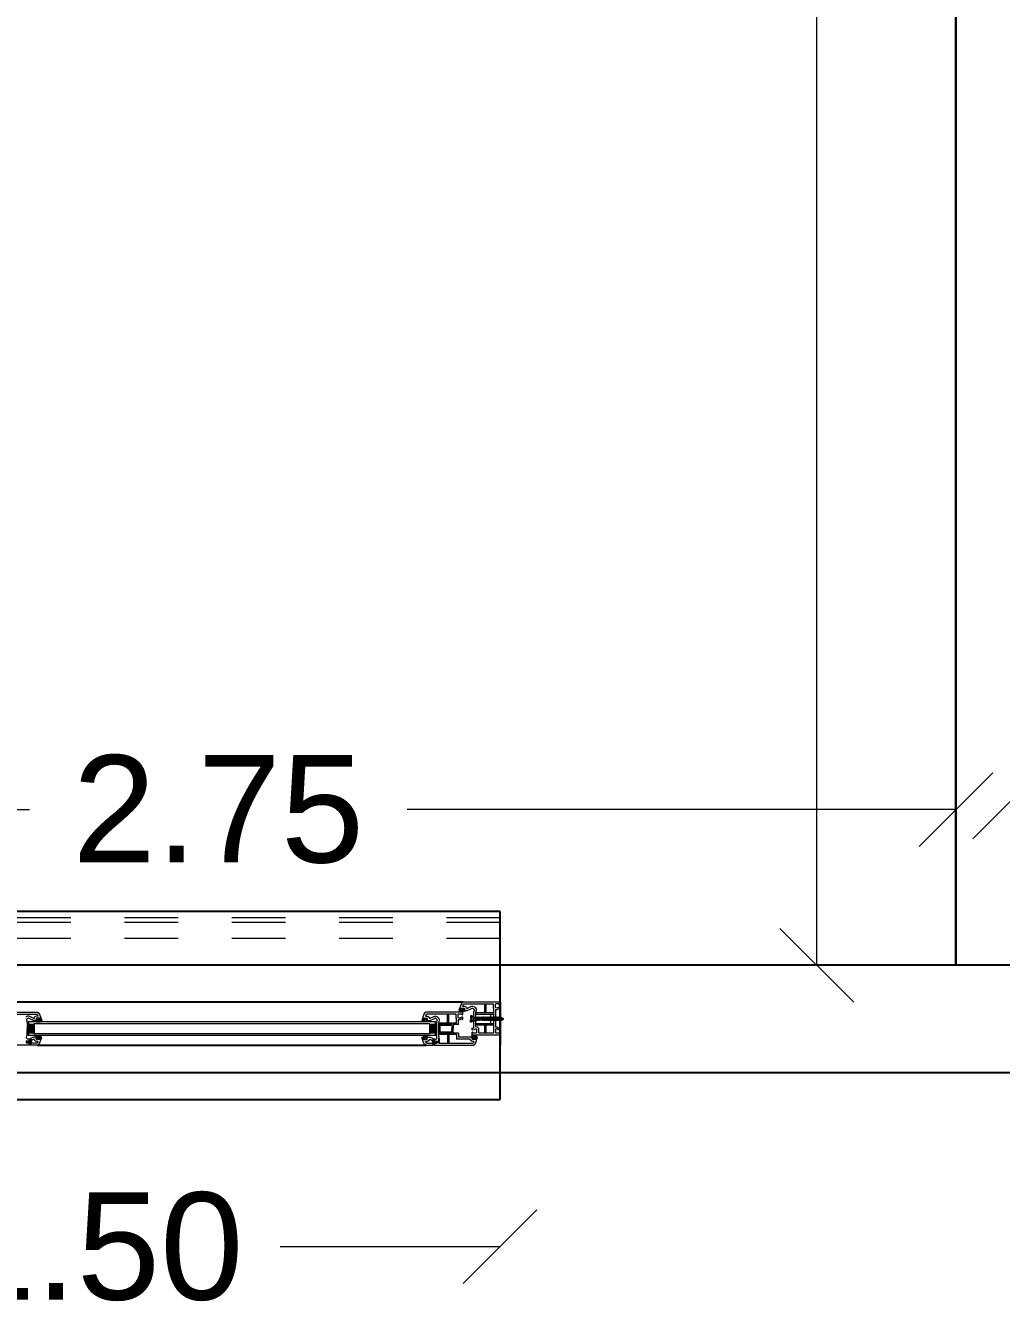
# Model space of a CAD drawing. Header units: metres. Extents: x -355 to 973, y -73 to 238.
# Drawn here: x -279.875 to -278.056, y 97.43 to 99.837 of the extents above; entities that cross this region are included whole.
import ezdxf

# ---------------------------------------------------------------- set-up
doc = ezdxf.new("R2010")
doc.units = ezdxf.units.M
doc.header["$LTSCALE"] = 3
doc.header["$MEASUREMENT"] = 0
for name, pattern in [('202$0$HIDDEN', [0.375, 0.25, -0.125]), ('ACAD_ISO02W100', [15, 12, -3]), ('DASHED2', [0.375, 0.25, -0.125])]:
    doc.linetypes.add(name, pattern=pattern)
for name, color, linetype in [('01B', 10, 'Continuous'), ('4', 4, 'ACAD_ISO02W100'), ('5', 2, 'Continuous')]:
    doc.layers.add(name, color=color, linetype=linetype)
doc.layers.add('05', color=21, linetype='Continuous', lineweight=5)
doc.layers.add('15', color=63, linetype='DASHED2', lineweight=15)
doc.styles.get("Standard").update_dxf_attribs({"font": 'arial.ttf'})
doc.dimstyles.new('ahmad', dxfattribs={"dimtxt": 0.2, "dimasz": 0.1375, "dimexe": 0, "dimexo": 0.0625, "dimgap": 0.09, "dimtad": 0, "dimzin": 0, "dimdsep": 46, "dimtxsty": 'Standard', "dimblk": 'OBLIQUE', "dimcen": 0.09, "dimclrd": 245, "dimclrt": 61, "dimadec": 0, "dimazin": 0, "dimtfac": 1, "dimtofl": 0, "dimtmove": 0, "dimatfit": 3, "dimldrblk": 'OBLIQUE', "dimfxl": 0, "dimfxlon": 1, "dimtolj": 1, "dimtzin": 0, "dimlwd": 13, "dimarcsym": 0})

# ---------------------------------------------------------------- blocks, each defined once
blk = doc.blocks.new('DSSSS')
at = {"layer": '05'}
for p, q in [((152.7604, -221.3864), (152.7604, -221.3872)), ((152.7604, -221.3872), (152.7664, -221.3872)), ((152.7664, -221.3872), (152.7664, -221.3863))]:
    blk.add_line(p, q, dxfattribs=at)
blk.add_lwpolyline([(152.7664, -221.3863), (152.7646, -221.3863), (152.7646, -221.384), (152.7657, -221.384), (152.7654, -221.383), (152.7617, -221.383), (152.7617, -221.3838), (152.7623, -221.3841), (152.763, -221.3847), (152.763, -221.3859), (152.7619, -221.3864), (152.7604, -221.3864)], dxfattribs=at)
blk = doc.blocks.new('ddd')
at = {"layer": '01B'}
for points in [[(1656.3947, 1003.8518), (1656.3838, 1003.8518), (1656.3838, 1003.8703), (1656.3947, 1003.8703)], [(1657.1326, 1003.8703), (1657.1435, 1003.8703), (1657.1435, 1003.8518), (1657.1326, 1003.8518)]]:
    blk.add_hatch(color=143, dxfattribs=at).paths.add_polyline_path(points)
at = {"layer": '01B', "color": 32}
for p, q in [((1657.2637, 1004.0293), (1657.2637, 1004.0793)), ((1657.2637, 1003.7293), (1657.2637, 1004.0293))]:
    blk.add_line(p, q, dxfattribs=at)
at = {"layer": '01B', "color": 143}
for p, q in [((1657.1951, 1003.9104), (1655.8322, 1003.9104)), ((1657.2637, 1003.9104), (1657.2637, 1003.8499)), ((1657.2637, 1003.9104), (1657.2637, 1003.8304)), ((1657.2091, 1003.8855), (1657.2091, 1003.8803)), ((1657.2091, 1003.8855), (1657.2144, 1003.8819)), ((1656.3838, 1003.8736), (1656.3838, 1003.8485)), ((1656.3947, 1003.8703), (1656.3947, 1003.8518)), ((1657.1326, 1003.8703), (1657.1326, 1003.8518)), ((1657.1435, 1003.8736), (1657.1435, 1003.8485)), ((1657.1721, 1003.8676), (1657.151, 1003.8676)), ((1657.151, 1003.8676), (1657.151, 1003.8546)), ((1657.2091, 1003.8803), (1657.2112, 1003.8803)), ((1657.2091, 1003.8732), (1657.2091, 1003.8784)), ((1657.2091, 1003.8784), (1657.2112, 1003.8784)), ((1657.2091, 1003.8732), (1657.2144, 1003.8768)), ((1657.2112, 1003.8803), (1657.2112, 1003.8793)), ((1657.2112, 1003.8784), (1657.2112, 1003.8793)), ((1657.2144, 1003.8819), (1657.2202, 1003.8819)), ((1657.2144, 1003.8768), (1657.2202, 1003.8768)), ((1657.2202, 1003.8819), (1657.2202, 1003.8793)), ((1657.2202, 1003.8819), (1657.2223, 1003.8793)), ((1657.2202, 1003.8768), (1657.2202, 1003.8793)), ((1657.2202, 1003.8768), (1657.2223, 1003.8793)), ((1657.2214, 1003.8819), (1657.2207, 1003.8813)), ((1657.2214, 1003.8768), (1657.2207, 1003.8774)), ((1657.2214, 1003.8819), (1657.2235, 1003.8793)), ((1657.2214, 1003.8768), (1657.2235, 1003.8793)), ((1657.2227, 1003.8819), (1657.2219, 1003.8813)), ((1657.2227, 1003.8768), (1657.2219, 1003.8774)), ((1657.2227, 1003.8819), (1657.2248, 1003.8793)), ((1657.2227, 1003.8768), (1657.2248, 1003.8793)), ((1657.2239, 1003.8819), (1657.2232, 1003.8813)), ((1657.2239, 1003.8768), (1657.2232, 1003.8774)), ((1657.2239, 1003.8819), (1657.226, 1003.8793)), ((1657.2239, 1003.8768), (1657.226, 1003.8793)), ((1657.2251, 1003.8819), (1657.2244, 1003.8813)), ((1657.2251, 1003.8768), (1657.2244, 1003.8774)), ((1657.2251, 1003.8819), (1657.2273, 1003.8793)), ((1657.2251, 1003.8768), (1657.2273, 1003.8793)), ((1657.2264, 1003.8819), (1657.2257, 1003.8813)), ((1657.2264, 1003.8768), (1657.2257, 1003.8774)), ((1657.2264, 1003.8819), (1657.2285, 1003.8793)), ((1657.2264, 1003.8768), (1657.2285, 1003.8793)), ((1657.2276, 1003.8819), (1657.2269, 1003.8813)), ((1657.2276, 1003.8768), (1657.2269, 1003.8774)), ((1657.2276, 1003.8819), (1657.2298, 1003.8793)), ((1657.2276, 1003.8768), (1657.2298, 1003.8793)), ((1657.2289, 1003.8819), (1657.2282, 1003.8813)), ((1657.2289, 1003.8768), (1657.2282, 1003.8774)), ((1657.2289, 1003.8819), (1657.231, 1003.8793)), ((1657.2289, 1003.8768), (1657.231, 1003.8793)), ((1657.2301, 1003.8819), (1657.2294, 1003.8813)), ((1657.2301, 1003.8768), (1657.2294, 1003.8774)), ((1657.2301, 1003.8819), (1657.2323, 1003.8793)), ((1657.2301, 1003.8768), (1657.2323, 1003.8793)), ((1657.2314, 1003.8819), (1657.2306, 1003.8813)), ((1657.2314, 1003.8768), (1657.2306, 1003.8774)), ((1657.2314, 1003.8819), (1657.2335, 1003.8793)), ((1657.2314, 1003.8768), (1657.2335, 1003.8793)), ((1657.2326, 1003.8819), (1657.2319, 1003.8813)), ((1657.2326, 1003.8768), (1657.2319, 1003.8774)), ((1657.2326, 1003.8819), (1657.2347, 1003.8793)), ((1657.2326, 1003.8768), (1657.2347, 1003.8793)), ((1657.2339, 1003.8819), (1657.2331, 1003.8813)), ((1657.2339, 1003.8768), (1657.2331, 1003.8774)), ((1657.2339, 1003.8819), (1657.236, 1003.8793)), ((1657.2339, 1003.8768), (1657.236, 1003.8793)), ((1657.2351, 1003.8819), (1657.2344, 1003.8813)), ((1657.2351, 1003.8768), (1657.2344, 1003.8774)), ((1657.2351, 1003.8819), (1657.2372, 1003.8793)), ((1657.2351, 1003.8768), (1657.2372, 1003.8793)), ((1657.2364, 1003.8819), (1657.2356, 1003.8813)), ((1657.2364, 1003.8768), (1657.2356, 1003.8774)), ((1657.2364, 1003.8819), (1657.2385, 1003.8793)), ((1657.2364, 1003.8768), (1657.2385, 1003.8793)), ((1657.2376, 1003.8819), (1657.2369, 1003.8813)), ((1657.2376, 1003.8768), (1657.2369, 1003.8774)), ((1657.2376, 1003.8819), (1657.2397, 1003.8793)), ((1657.2376, 1003.8768), (1657.2397, 1003.8793)), ((1657.2388, 1003.8819), (1657.2381, 1003.8813)), ((1657.2388, 1003.8768), (1657.2381, 1003.8774)), ((1657.2388, 1003.8819), (1657.241, 1003.8793)), ((1657.2388, 1003.8768), (1657.241, 1003.8793)), ((1657.2401, 1003.8819), (1657.2394, 1003.8813)), ((1657.2401, 1003.8768), (1657.2394, 1003.8774)), ((1657.2401, 1003.8819), (1657.2422, 1003.8793)), ((1657.2401, 1003.8768), (1657.2422, 1003.8793)), ((1657.2413, 1003.8819), (1657.2406, 1003.8813)), ((1657.2413, 1003.8768), (1657.2406, 1003.8774)), ((1657.2413, 1003.8819), (1657.2435, 1003.8793)), ((1657.2413, 1003.8768), (1657.2435, 1003.8793)), ((1657.2426, 1003.8819), (1657.2419, 1003.8813)), ((1657.2426, 1003.8768), (1657.2419, 1003.8774)), ((1657.2426, 1003.8819), (1657.2447, 1003.8793)), ((1657.2426, 1003.8768), (1657.2447, 1003.8793)), ((1657.2438, 1003.8819), (1657.2431, 1003.8813)), ((1657.2438, 1003.8768), (1657.2431, 1003.8774)), ((1657.2438, 1003.8819), (1657.246, 1003.8793)), ((1657.2438, 1003.8768), (1657.246, 1003.8793)), ((1657.2451, 1003.8819), (1657.2443, 1003.8813)), ((1657.2451, 1003.8768), (1657.2443, 1003.8774)), ((1657.2451, 1003.8819), (1657.2472, 1003.8793)), ((1657.2451, 1003.8768), (1657.2472, 1003.8793)), ((1657.2463, 1003.8819), (1657.2456, 1003.8813)), ((1657.2463, 1003.8768), (1657.2456, 1003.8774)), ((1657.2463, 1003.8819), (1657.2484, 1003.8793)), ((1657.2463, 1003.8768), (1657.2484, 1003.8793)), ((1657.2476, 1003.8819), (1657.2468, 1003.8813)), ((1657.2476, 1003.8768), (1657.2468, 1003.8774)), ((1657.2476, 1003.8819), (1657.2497, 1003.8793)), ((1657.2476, 1003.8768), (1657.2497, 1003.8793)), ((1657.2488, 1003.8819), (1657.2481, 1003.8813)), ((1657.2488, 1003.8768), (1657.2481, 1003.8774)), ((1657.2488, 1003.8819), (1657.2509, 1003.8793)), ((1657.2488, 1003.8768), (1657.2509, 1003.8793)), ((1657.2501, 1003.8819), (1657.2493, 1003.8813)), ((1657.2501, 1003.8768), (1657.2493, 1003.8774)), ((1657.2501, 1003.8819), (1657.2522, 1003.8793)), ((1657.2501, 1003.8768), (1657.2522, 1003.8793)), ((1657.2513, 1003.8819), (1657.2506, 1003.8813)), ((1657.2513, 1003.8768), (1657.2506, 1003.8774)), ((1657.2513, 1003.8819), (1657.2534, 1003.8793)), ((1657.2513, 1003.8768), (1657.2534, 1003.8793)), ((1657.2525, 1003.8819), (1657.2518, 1003.8813)), ((1657.2525, 1003.8768), (1657.2518, 1003.8774)), ((1657.2525, 1003.8819), (1657.2547, 1003.8793)), ((1657.2525, 1003.8768), (1657.2547, 1003.8793)), ((1657.2538, 1003.8819), (1657.2531, 1003.8813)), ((1657.2538, 1003.8768), (1657.2531, 1003.8774)), ((1657.2538, 1003.8819), (1657.2559, 1003.8793)), ((1657.2538, 1003.8768), (1657.2559, 1003.8793)), ((1657.255, 1003.8819), (1657.2543, 1003.8813)), ((1657.255, 1003.8768), (1657.2543, 1003.8774)), ((1657.255, 1003.8819), (1657.2572, 1003.8793)), ((1657.255, 1003.8768), (1657.2572, 1003.8793)), ((1657.2563, 1003.8819), (1657.2556, 1003.8813)), ((1657.2563, 1003.8768), (1657.2556, 1003.8774)), ((1657.2563, 1003.8819), (1657.2584, 1003.8793)), ((1657.2563, 1003.8768), (1657.2584, 1003.8793)), ((1657.2575, 1003.8819), (1657.2568, 1003.8813)), ((1657.2575, 1003.8768), (1657.2568, 1003.8774)), ((1657.2575, 1003.8819), (1657.2597, 1003.8793)), ((1657.2575, 1003.8768), (1657.2597, 1003.8793)), ((1657.2588, 1003.8819), (1657.258, 1003.8813)), ((1657.2588, 1003.8768), (1657.258, 1003.8774)), ((1657.2588, 1003.8819), (1657.2609, 1003.8793)), ((1657.2588, 1003.8768), (1657.2609, 1003.8793)), ((1657.26, 1003.8819), (1657.2593, 1003.8813)), ((1657.26, 1003.8768), (1657.2593, 1003.8774)), ((1657.26, 1003.8819), (1657.2622, 1003.8793)), ((1657.26, 1003.8768), (1657.2622, 1003.8793)), ((1657.2613, 1003.8819), (1657.2605, 1003.8813)), ((1657.2613, 1003.8768), (1657.2605, 1003.8774)), ((1657.2613, 1003.8819), (1657.2634, 1003.8793)), ((1657.2613, 1003.8768), (1657.2634, 1003.8793)), ((1657.2625, 1003.8819), (1657.2618, 1003.8813)), ((1657.2625, 1003.8768), (1657.2618, 1003.8774)), ((1657.2625, 1003.8819), (1657.2646, 1003.8793)), ((1657.2625, 1003.8768), (1657.2646, 1003.8793)), ((1657.2638, 1003.8819), (1657.263, 1003.8813)), ((1657.2638, 1003.8768), (1657.263, 1003.8774)), ((1657.2638, 1003.8819), (1657.2659, 1003.8793)), ((1657.2638, 1003.8768), (1657.2659, 1003.8793)), ((1657.265, 1003.8819), (1657.2643, 1003.8813)), ((1657.265, 1003.8768), (1657.2643, 1003.8774)), ((1657.265, 1003.8819), (1657.2671, 1003.8793)), ((1657.265, 1003.8819), (1657.2704, 1003.8793)), ((1657.265, 1003.8768), (1657.2671, 1003.8793)), ((1657.265, 1003.8768), (1657.2704, 1003.8793)), ((1656.3812, 1003.8384), (1656.3812, 1003.8342)), ((1656.3816, 1003.8369), (1656.3814, 1003.8363)), ((1656.3866, 1003.842), (1656.3866, 1003.8379)), ((1656.3882, 1003.8385), (1656.3871, 1003.8364)), ((1656.3874, 1003.8358), (1656.3882, 1003.8342)), ((1656.3882, 1003.8428), (1656.3882, 1003.8385)), ((1656.3901, 1003.8395), (1656.3885, 1003.8364)), ((1656.3885, 1003.8364), (1656.3896, 1003.8342)), ((1657.1372, 1003.8395), (1657.1388, 1003.8364)), ((1657.1388, 1003.8364), (1657.1377, 1003.8342)), ((1657.1392, 1003.8428), (1657.1392, 1003.8385)), ((1657.1392, 1003.8385), (1657.1403, 1003.8364)), ((1657.14, 1003.8358), (1657.1392, 1003.8342)), ((1657.1407, 1003.842), (1657.1407, 1003.8379)), ((1657.1458, 1003.8369), (1657.1459, 1003.8363)), ((1657.1462, 1003.8384), (1657.1462, 1003.8342)), ((1657.1499, 1003.8427), (1657.1499, 1003.8342)), ((1657.151, 1003.8546), (1657.1718, 1003.8546)), ((1656.3866, 1003.8342), (1656.3866, 1003.8304)), ((1656.3882, 1003.8342), (1656.3882, 1003.8304)), ((1656.4015, 1003.8304), (1657.1259, 1003.8304)), ((1657.1392, 1003.8342), (1657.1392, 1003.8304)), ((1657.1407, 1003.8342), (1657.1407, 1003.8304))]:
    blk.add_line(p, q, dxfattribs=at)
at = {"layer": '05', "color": 143}
for p, q in [((1657.1911, 1003.907), (1657.1872, 1003.8953)), ((1657.1924, 1003.9087), (1657.1911, 1003.907)), ((1657.1951, 1003.9104), (1657.1924, 1003.9087)), ((1657.2637, 1003.9104), (1657.1951, 1003.9104)), ((1657.2551, 1003.9067), (1657.2557, 1003.9077)), ((1657.2551, 1003.9006), (1657.2551, 1003.9067)), ((1657.2557, 1003.9077), (1657.2563, 1003.9078)), ((1657.2563, 1003.9078), (1657.2606, 1003.9078)), ((1657.2606, 1003.9078), (1657.2617, 1003.9073)), ((1657.2617, 1003.9073), (1657.2617, 1003.9063)), ((1657.2637, 1003.9064), (1657.2637, 1003.9104)), ((1657.166, 1003.8717), (1657.166, 1003.8879)), ((1657.1685, 1003.8717), (1657.1685, 1003.8879)), ((1657.1872, 1003.8953), (1657.1911, 1003.8953)), ((1657.1895, 1003.8966), (1657.1902, 1003.8989)), ((1657.1896, 1003.8962), (1657.1895, 1003.8966)), ((1657.1899, 1003.8958), (1657.1896, 1003.8962)), ((1657.1904, 1003.8957), (1657.1899, 1003.8958)), ((1657.19, 1003.8929), (1657.19, 1003.894)), ((1657.1977, 1003.8929), (1657.19, 1003.8929)), ((1657.1902, 1003.8989), (1657.1905, 1003.8993)), ((1657.1911, 1003.8957), (1657.1904, 1003.8957)), ((1657.1905, 1003.8993), (1657.1908, 1003.8995)), ((1657.1908, 1003.8995), (1657.1965, 1003.8995)), ((1657.1911, 1003.8953), (1657.1911, 1003.8957)), ((1657.1945, 1003.9052), (1657.1939, 1003.9033)), ((1657.1939, 1003.9033), (1657.1973, 1003.9033)), ((1657.195, 1003.9058), (1657.1945, 1003.9052)), ((1657.1962, 1003.9066), (1657.195, 1003.9058)), ((1657.196, 1003.8958), (1657.1957, 1003.8955)), ((1657.1957, 1003.8955), (1657.1957, 1003.8953)), ((1657.1957, 1003.8953), (1657.1961, 1003.8951)), ((1657.1974, 1003.8964), (1657.196, 1003.8958)), ((1657.1961, 1003.8951), (1657.2025, 1003.8951)), ((1657.2513, 1003.9066), (1657.1962, 1003.9066)), ((1657.1965, 1003.8995), (1657.197, 1003.8993)), ((1657.197, 1003.8993), (1657.1974, 1003.8989)), ((1657.1973, 1003.9033), (1657.1992, 1003.9026)), ((1657.1974, 1003.8989), (1657.1974, 1003.8964)), ((1657.1977, 1003.8939), (1657.1977, 1003.8929)), ((1657.1992, 1003.9026), (1657.2012, 1003.9005)), ((1657.2012, 1003.9005), (1657.2012, 1003.899)), ((1657.2012, 1003.899), (1657.2017, 1003.899)), ((1657.2017, 1003.899), (1657.2093, 1003.9027)), ((1657.2025, 1003.8951), (1657.2106, 1003.899)), ((1657.2093, 1003.9027), (1657.2113, 1003.9031)), ((1657.2106, 1003.899), (1657.2116, 1003.8993)), ((1657.2113, 1003.9031), (1657.2133, 1003.903)), ((1657.2116, 1003.8993), (1657.2126, 1003.8992)), ((1657.2126, 1003.8992), (1657.2135, 1003.8989)), ((1657.2133, 1003.903), (1657.2152, 1003.9024)), ((1657.2135, 1003.8989), (1657.2143, 1003.8983)), ((1657.2143, 1003.8983), (1657.2149, 1003.8976)), ((1657.2154, 1003.8958), (1657.2144, 1003.8914)), ((1657.2144, 1003.8914), (1657.2144, 1003.8833)), ((1657.2144, 1003.8833), (1657.2144, 1003.8632)), ((1657.2149, 1003.8976), (1657.2154, 1003.8969)), ((1657.2152, 1003.9024), (1657.217, 1003.9011)), ((1657.2154, 1003.8969), (1657.2154, 1003.8958)), ((1657.217, 1003.9011), (1657.218, 1003.8999)), ((1657.218, 1003.8999), (1657.2192, 1003.898)), ((1657.2192, 1003.8954), (1657.2182, 1003.891)), ((1657.2182, 1003.891), (1657.2182, 1003.8833)), ((1657.252, 1003.8904), (1657.2182, 1003.8904)), ((1657.252, 1003.8878), (1657.2182, 1003.8878)), ((1657.2182, 1003.8833), (1657.2182, 1003.865)), ((1657.2192, 1003.898), (1657.2192, 1003.8954)), ((1657.2352, 1003.8904), (1657.2352, 1003.9066)), ((1657.2377, 1003.8904), (1657.2377, 1003.9066)), ((1657.2457, 1003.8878), (1657.2457, 1003.8709)), ((1657.2513, 1003.8993), (1657.2513, 1003.9066)), ((1657.2521, 1003.8982), (1657.2513, 1003.8993)), ((1657.252, 1003.8979), (1657.2521, 1003.8982)), ((1657.252, 1003.8755), (1657.252, 1003.8979)), ((1657.2558, 1003.8997), (1657.2551, 1003.9006)), ((1657.2571, 1003.8991), (1657.2558, 1003.8997)), ((1657.2558, 1003.8967), (1657.2561, 1003.8971)), ((1657.2558, 1003.8755), (1657.2558, 1003.8967)), ((1657.2561, 1003.8971), (1657.2572, 1003.8971)), ((1657.2584, 1003.8999), (1657.2571, 1003.8991)), ((1657.2572, 1003.8971), (1657.2584, 1003.8971)), ((1657.2623, 1003.9014), (1657.2584, 1003.8999)), ((1657.2584, 1003.8971), (1657.2622, 1003.8989)), ((1657.2617, 1003.9063), (1657.2623, 1003.9057)), ((1657.2622, 1003.8989), (1657.2626, 1003.8984)), ((1657.2623, 1003.9057), (1657.2637, 1003.9064)), ((1657.2637, 1003.9013), (1657.2623, 1003.9014)), ((1657.2626, 1003.8984), (1657.2627, 1003.8971)), ((1657.2627, 1003.8971), (1657.2633, 1003.897)), ((1657.2633, 1003.897), (1657.2637, 1003.8972)), ((1657.2637, 1003.8972), (1657.2637, 1003.9013)), ((1656.3821, 1003.8567), (1656.3821, 1003.861)), ((1657.1452, 1003.8567), (1657.1452, 1003.861)), ((1657.1827, 1003.8717), (1657.149, 1003.8717)), ((1657.1739, 1003.8691), (1657.149, 1003.8691)), ((1657.149, 1003.8567), (1657.149, 1003.861)), ((1657.1739, 1003.8691), (1657.1739, 1003.861)), ((1657.1739, 1003.8529), (1657.1739, 1003.861)), ((1657.1866, 1003.8691), (1657.1764, 1003.8691)), ((1657.1764, 1003.8691), (1657.1764, 1003.861)), ((1657.1764, 1003.8529), (1657.1764, 1003.861)), ((1657.2119, 1003.862), (1657.2113, 1003.8624)), ((1657.2113, 1003.8624), (1657.2113, 1003.8596)), ((1657.2113, 1003.8596), (1657.2119, 1003.8591)), ((1657.2127, 1003.8614), (1657.2119, 1003.862)), ((1657.2119, 1003.8591), (1657.216, 1003.8598)), ((1657.2135, 1003.8619), (1657.2127, 1003.8614)), ((1657.2141, 1003.8625), (1657.2135, 1003.8619)), ((1657.2144, 1003.8632), (1657.2141, 1003.8625)), ((1657.216, 1003.8598), (1657.2171, 1003.8611)), ((1657.2171, 1003.8611), (1657.2181, 1003.8611)), ((1657.2181, 1003.8611), (1657.2191, 1003.8609)), ((1657.2182, 1003.8709), (1657.252, 1003.8709)), ((1657.2182, 1003.8683), (1657.252, 1003.8683)), ((1657.2182, 1003.865), (1657.2186, 1003.865)), ((1657.2186, 1003.865), (1657.221, 1003.8643)), ((1657.2191, 1003.8609), (1657.2197, 1003.8603)), ((1657.2197, 1003.8603), (1657.2197, 1003.8537)), ((1657.221, 1003.8643), (1657.2235, 1003.862)), ((1657.2235, 1003.862), (1657.2235, 1003.8537)), ((1657.2352, 1003.8537), (1657.2352, 1003.8683)), ((1657.2377, 1003.8537), (1657.2377, 1003.8683)), ((1657.252, 1003.8612), (1657.252, 1003.8755)), ((1657.252, 1003.8537), (1657.252, 1003.8612)), ((1657.2558, 1003.864), (1657.2558, 1003.8755)), ((1657.2586, 1003.864), (1657.2558, 1003.864)), ((1657.2558, 1003.8601), (1657.2562, 1003.8609)), ((1657.2558, 1003.8529), (1657.2558, 1003.8601)), ((1657.2562, 1003.8609), (1657.257, 1003.8613)), ((1657.257, 1003.8613), (1657.2582, 1003.8612)), ((1657.2582, 1003.8612), (1657.2589, 1003.8606)), ((1657.2593, 1003.8635), (1657.2586, 1003.864)), ((1657.2589, 1003.8606), (1657.2596, 1003.8599)), ((1657.2612, 1003.8623), (1657.2593, 1003.8635)), ((1657.2596, 1003.8599), (1657.263, 1003.8594)), ((1657.2622, 1003.8623), (1657.2612, 1003.8623)), ((1657.2628, 1003.8638), (1657.2622, 1003.8623)), ((1657.2631, 1003.8638), (1657.2628, 1003.8638)), ((1657.263, 1003.8594), (1657.2637, 1003.8599)), ((1657.2637, 1003.8637), (1657.2631, 1003.8638)), ((1657.2637, 1003.8599), (1657.2637, 1003.8637)), ((1657.2637, 1003.8637), (1657.2637, 1003.8637)), ((1656.3811, 1003.845), (1656.3821, 1003.8494)), ((1656.3812, 1003.8439), (1656.3811, 1003.845)), ((1656.3817, 1003.8431), (1656.3812, 1003.8439)), ((1656.3832, 1003.8378), (1656.3812, 1003.8384)), ((1656.3835, 1003.8356), (1656.3814, 1003.8363)), ((1656.3836, 1003.8362), (1656.3816, 1003.8369)), ((1656.3822, 1003.8424), (1656.3817, 1003.8431)), ((1656.3821, 1003.8494), (1656.3821, 1003.8567)), ((1656.3831, 1003.8418), (1656.3822, 1003.8424)), ((1656.3839, 1003.8416), (1656.3831, 1003.8418)), ((1656.3852, 1003.8376), (1656.3832, 1003.8378)), ((1656.3857, 1003.8354), (1656.3835, 1003.8356)), ((1656.3856, 1003.8361), (1656.3836, 1003.8362)), ((1656.385, 1003.8415), (1656.3839, 1003.8416)), ((1656.386, 1003.8417), (1656.385, 1003.8415)), ((1656.3866, 1003.8379), (1656.3852, 1003.8376)), ((1656.3871, 1003.8364), (1656.3856, 1003.8361)), ((1656.3874, 1003.8358), (1656.3857, 1003.8354)), ((1656.3866, 1003.842), (1656.386, 1003.8417)), ((1656.394, 1003.8456), (1656.3882, 1003.8428)), ((1656.3949, 1003.8418), (1656.3901, 1003.8395)), ((1656.4005, 1003.8456), (1656.394, 1003.8456)), ((1656.3953, 1003.8418), (1656.3949, 1003.8418)), ((1656.3953, 1003.8403), (1656.3953, 1003.8418)), ((1656.3974, 1003.8382), (1656.3953, 1003.8403)), ((1656.3993, 1003.8374), (1656.3974, 1003.8382)), ((1656.3989, 1003.8469), (1656.3989, 1003.8479)), ((1656.3989, 1003.8479), (1656.4065, 1003.8479)), ((1656.3992, 1003.8444), (1656.4005, 1003.845)), ((1656.3992, 1003.8418), (1656.3992, 1003.8444)), ((1656.3996, 1003.8414), (1656.3992, 1003.8418)), ((1656.4026, 1003.8374), (1656.3993, 1003.8374)), ((1656.4, 1003.8412), (1656.3996, 1003.8414)), ((1656.4057, 1003.8412), (1656.4, 1003.8412)), ((1656.4004, 1003.8342), (1656.4016, 1003.835)), ((1656.4009, 1003.8454), (1656.4005, 1003.8456)), ((1656.4005, 1003.845), (1656.4009, 1003.8452)), ((1656.4009, 1003.8452), (1656.4009, 1003.8454)), ((1656.4016, 1003.835), (1656.402, 1003.8356)), ((1656.402, 1003.8356), (1656.4026, 1003.8374)), ((1656.4093, 1003.8455), (1656.4054, 1003.8455)), ((1656.4054, 1003.8455), (1656.4054, 1003.8451)), ((1656.4054, 1003.8451), (1656.4061, 1003.8451)), ((1656.4055, 1003.8338), (1656.4093, 1003.8455)), ((1656.4061, 1003.8415), (1656.4057, 1003.8412)), ((1656.4061, 1003.8451), (1656.4067, 1003.845)), ((1656.4064, 1003.8419), (1656.4061, 1003.8415)), ((1656.407, 1003.8441), (1656.4064, 1003.8419)), ((1656.4065, 1003.8479), (1656.4065, 1003.8467)), ((1656.4067, 1003.845), (1656.4069, 1003.8445)), ((1656.4069, 1003.8445), (1656.407, 1003.8441)), ((1657.1219, 1003.8338), (1657.118, 1003.8455)), ((1657.118, 1003.8455), (1657.1219, 1003.8455)), ((1657.1204, 1003.8445), (1657.1203, 1003.8441)), ((1657.1203, 1003.8441), (1657.1209, 1003.8419)), ((1657.1206, 1003.845), (1657.1204, 1003.8445)), ((1657.1212, 1003.8451), (1657.1206, 1003.845)), ((1657.1285, 1003.8479), (1657.1208, 1003.8479)), ((1657.1208, 1003.8479), (1657.1208, 1003.8467)), ((1657.1209, 1003.8419), (1657.1212, 1003.8415)), ((1657.1219, 1003.8451), (1657.1212, 1003.8451)), ((1657.1212, 1003.8415), (1657.1216, 1003.8412)), ((1657.1216, 1003.8412), (1657.1273, 1003.8412)), ((1657.1219, 1003.8455), (1657.1219, 1003.8451)), ((1657.1253, 1003.8356), (1657.1247, 1003.8374)), ((1657.1247, 1003.8374), (1657.128, 1003.8374)), ((1657.1258, 1003.835), (1657.1253, 1003.8356)), ((1657.127, 1003.8342), (1657.1258, 1003.835)), ((1657.1265, 1003.8454), (1657.1269, 1003.8456)), ((1657.1265, 1003.8452), (1657.1265, 1003.8454)), ((1657.1268, 1003.845), (1657.1265, 1003.8452)), ((1657.1282, 1003.8444), (1657.1268, 1003.845)), ((1657.1269, 1003.8456), (1657.1333, 1003.8456)), ((1657.1273, 1003.8412), (1657.1278, 1003.8414)), ((1657.1278, 1003.8414), (1657.1282, 1003.8418)), ((1657.128, 1003.8374), (1657.1299, 1003.8382)), ((1657.1282, 1003.8418), (1657.1282, 1003.8444)), ((1657.1285, 1003.8469), (1657.1285, 1003.8479)), ((1657.1299, 1003.8382), (1657.132, 1003.8403)), ((1657.132, 1003.8403), (1657.132, 1003.8418)), ((1657.132, 1003.8418), (1657.1324, 1003.8418)), ((1657.1324, 1003.8418), (1657.1372, 1003.8395)), ((1657.1333, 1003.8456), (1657.1392, 1003.8428)), ((1657.14, 1003.8358), (1657.1416, 1003.8354)), ((1657.1403, 1003.8364), (1657.1417, 1003.8361)), ((1657.1407, 1003.842), (1657.1413, 1003.8417)), ((1657.1407, 1003.8379), (1657.1421, 1003.8376)), ((1657.1413, 1003.8417), (1657.1424, 1003.8415)), ((1657.1416, 1003.8354), (1657.1438, 1003.8356)), ((1657.1417, 1003.8361), (1657.1437, 1003.8362)), ((1657.1421, 1003.8376), (1657.1441, 1003.8378)), ((1657.1424, 1003.8415), (1657.1434, 1003.8416)), ((1657.1434, 1003.8416), (1657.1443, 1003.8418)), ((1657.1437, 1003.8362), (1657.1458, 1003.8369)), ((1657.1438, 1003.8356), (1657.1459, 1003.8363)), ((1657.1441, 1003.8378), (1657.1462, 1003.8384)), ((1657.1443, 1003.8418), (1657.1451, 1003.8424)), ((1657.1451, 1003.8424), (1657.1457, 1003.8431)), ((1657.1452, 1003.8494), (1657.1452, 1003.8567)), ((1657.1462, 1003.845), (1657.1452, 1003.8494)), ((1657.1457, 1003.8431), (1657.1462, 1003.8439)), ((1657.1462, 1003.8439), (1657.1462, 1003.845)), ((1657.149, 1003.8498), (1657.149, 1003.8567)), ((1657.1739, 1003.8529), (1657.149, 1003.8529)), ((1657.1827, 1003.8504), (1657.149, 1003.8504)), ((1657.15, 1003.8453), (1657.149, 1003.8498)), ((1657.1499, 1003.8427), (1657.15, 1003.8453)), ((1657.166, 1003.8504), (1657.166, 1003.8342)), ((1657.1685, 1003.8504), (1657.1685, 1003.8342)), ((1657.1866, 1003.8529), (1657.1764, 1003.8529)), ((1657.1827, 1003.8504), (1657.1827, 1003.8418)), ((1657.2079, 1003.8418), (1657.1827, 1003.8418)), ((1657.1866, 1003.8529), (1657.1866, 1003.8456)), ((1657.213, 1003.8456), (1657.1866, 1003.8456)), ((1657.2079, 1003.8403), (1657.2079, 1003.8418)), ((1657.2099, 1003.8382), (1657.2079, 1003.8403)), ((1657.2119, 1003.8374), (1657.2099, 1003.8382)), ((1657.2117, 1003.8544), (1657.2114, 1003.8541)), ((1657.2114, 1003.8541), (1657.2114, 1003.8499)), ((1657.2114, 1003.8499), (1657.2637, 1003.8499)), ((1657.2114, 1003.8469), (1657.2114, 1003.8483)), ((1657.2114, 1003.8483), (1657.2191, 1003.8483)), ((1657.2126, 1003.8544), (1657.2117, 1003.8544)), ((1657.2117, 1003.8444), (1657.2131, 1003.845)), ((1657.2117, 1003.8418), (1657.2117, 1003.8444)), ((1657.2121, 1003.8414), (1657.2117, 1003.8418)), ((1657.2152, 1003.8374), (1657.2119, 1003.8374)), ((1657.2126, 1003.8412), (1657.2121, 1003.8414)), ((1657.2129, 1003.8541), (1657.2126, 1003.8544)), ((1657.2183, 1003.8412), (1657.2126, 1003.8412)), ((1657.2129, 1003.8535), (1657.2129, 1003.8541)), ((1657.2131, 1003.8529), (1657.2129, 1003.8535)), ((1657.2129, 1003.8342), (1657.2141, 1003.835)), ((1657.2134, 1003.8454), (1657.213, 1003.8456)), ((1657.2135, 1003.8527), (1657.2131, 1003.8529)), ((1657.2131, 1003.845), (1657.2134, 1003.8452)), ((1657.2134, 1003.8452), (1657.2134, 1003.8454)), ((1657.219, 1003.8527), (1657.2135, 1003.8527)), ((1657.2141, 1003.835), (1657.2146, 1003.8356)), ((1657.2146, 1003.8356), (1657.2152, 1003.8374)), ((1657.218, 1003.8338), (1657.2219, 1003.8455)), ((1657.2219, 1003.8455), (1657.218, 1003.8455)), ((1657.218, 1003.8455), (1657.218, 1003.8451)), ((1657.218, 1003.8451), (1657.2187, 1003.8451)), ((1657.2186, 1003.8415), (1657.2183, 1003.8412)), ((1657.219, 1003.8419), (1657.2186, 1003.8415)), ((1657.2187, 1003.8451), (1657.2192, 1003.845)), ((1657.2195, 1003.8531), (1657.219, 1003.8527)), ((1657.2196, 1003.8441), (1657.219, 1003.8419)), ((1657.2191, 1003.8483), (1657.2191, 1003.8467)), ((1657.2192, 1003.845), (1657.2195, 1003.8445)), ((1657.2197, 1003.8537), (1657.2195, 1003.8531)), ((1657.2195, 1003.8445), (1657.2196, 1003.8441)), ((1657.2235, 1003.8537), (1657.252, 1003.8537)), ((1657.2563, 1003.8525), (1657.2558, 1003.8529)), ((1657.2616, 1003.8525), (1657.2563, 1003.8525)), ((1657.2624, 1003.8533), (1657.2616, 1003.8525)), ((1657.2631, 1003.8544), (1657.2624, 1003.8543)), ((1657.2624, 1003.8543), (1657.2624, 1003.8533)), ((1657.2637, 1003.8541), (1657.2631, 1003.8544)), ((1657.2637, 1003.8499), (1657.2637, 1003.8541)), ((1656.3866, 1003.8304), (1656.3159, 1003.8304)), ((1656.3866, 1003.8342), (1656.3812, 1003.8342)), ((1656.4015, 1003.8304), (1656.3882, 1003.8304)), ((1656.4004, 1003.8342), (1656.3896, 1003.8342)), ((1656.4015, 1003.8304), (1656.4042, 1003.8321)), ((1656.4042, 1003.8321), (1656.4055, 1003.8338)), ((1657.1232, 1003.8321), (1657.1219, 1003.8338)), ((1657.1259, 1003.8304), (1657.1232, 1003.8321)), ((1657.1259, 1003.8304), (1657.1392, 1003.8304)), ((1657.127, 1003.8342), (1657.1377, 1003.8342)), ((1657.1407, 1003.8342), (1657.1462, 1003.8342)), ((1657.1407, 1003.8304), (1657.214, 1003.8304)), ((1657.1499, 1003.8342), (1657.2129, 1003.8342)), ((1657.214, 1003.8304), (1657.2167, 1003.8321)), ((1657.2167, 1003.8321), (1657.218, 1003.8338))]:
    blk.add_line(p, q, dxfattribs=at)
at = {"layer": '05', "color": 107}
for p, q in [((1657.1435, 1003.8736), (1656.3838, 1003.8736)), ((1657.1326, 1003.8703), (1656.3947, 1003.8703)), ((1657.1435, 1003.8485), (1656.3838, 1003.8485)), ((1657.1326, 1003.8518), (1656.3947, 1003.8518))]:
    blk.add_line(p, q, dxfattribs=at)
at = {"layer": '05', "color": 143}
for points in [[(1656.3329, 1003.8917), (1656.4015, 1003.8917), (1656.4042, 1003.89), (1656.4055, 1003.8883), (1656.4093, 1003.8766), (1656.4054, 1003.8766), (1656.4054, 1003.877), (1656.4061, 1003.877), (1656.4067, 1003.8771), (1656.4069, 1003.8775), (1656.407, 1003.878), (1656.4064, 1003.8802), (1656.4061, 1003.8806), (1656.4057, 1003.8808), (1656.4, 1003.8808), (1656.3996, 1003.8807), (1656.3992, 1003.8803), (1656.3992, 1003.8777), (1656.4005, 1003.8771), (1656.4009, 1003.8768), (1656.4009, 1003.8766), (1656.4005, 1003.8765), (1656.394, 1003.8765), (1656.386, 1003.8804), (1656.385, 1003.8806), (1656.3839, 1003.8805), (1656.3831, 1003.8802), (1656.3822, 1003.8796), (1656.3817, 1003.879), (1656.3812, 1003.8782), (1656.3811, 1003.8771), (1656.3821, 1003.8727), (1656.3821, 1003.8654), (1656.3821, 1003.861)], [(1656.3452, 1003.8879), (1656.4004, 1003.8879), (1656.4016, 1003.8871), (1656.402, 1003.8865), (1656.4026, 1003.8847), (1656.3993, 1003.8847), (1656.3974, 1003.8839), (1656.3953, 1003.8818), (1656.3953, 1003.8803), (1656.3949, 1003.8803), (1656.3873, 1003.884), (1656.3852, 1003.8845), (1656.3832, 1003.8843), (1656.3814, 1003.8837), (1656.3795, 1003.8825)], [(1657.1944, 1003.8917), (1657.1259, 1003.8917), (1657.1232, 1003.89), (1657.1219, 1003.8883), (1657.118, 1003.8766), (1657.1219, 1003.8766), (1657.1219, 1003.877), (1657.1212, 1003.877), (1657.1206, 1003.8771), (1657.1204, 1003.8775), (1657.1203, 1003.878), (1657.1209, 1003.8802), (1657.1212, 1003.8806), (1657.1216, 1003.8808), (1657.1273, 1003.8808), (1657.1278, 1003.8807), (1657.1282, 1003.8803), (1657.1282, 1003.8777), (1657.1268, 1003.8771), (1657.1265, 1003.8768), (1657.1265, 1003.8766), (1657.1269, 1003.8765), (1657.1333, 1003.8765), (1657.1413, 1003.8804), (1657.1424, 1003.8806), (1657.1434, 1003.8805), (1657.1443, 1003.8802), (1657.1451, 1003.8796), (1657.1457, 1003.879), (1657.1462, 1003.8782), (1657.1462, 1003.8771), (1657.1452, 1003.8727), (1657.1452, 1003.8654), (1657.1452, 1003.861)], [(1657.1827, 1003.8717), (1657.1827, 1003.8792), (1657.1829, 1003.8795), (1657.1821, 1003.8806), (1657.1821, 1003.8879), (1657.127, 1003.8879), (1657.1258, 1003.8871), (1657.1253, 1003.8865), (1657.1247, 1003.8847), (1657.128, 1003.8847), (1657.1299, 1003.8839), (1657.132, 1003.8818), (1657.132, 1003.8803), (1657.1324, 1003.8803), (1657.1401, 1003.884), (1657.1421, 1003.8845), (1657.1441, 1003.8843), (1657.1459, 1003.8837), (1657.1478, 1003.8825), (1657.1488, 1003.8812), (1657.1499, 1003.8794), (1657.15, 1003.8768), (1657.149, 1003.8723), (1657.149, 1003.8654), (1657.149, 1003.861)], [(1657.1866, 1003.8691), (1657.1866, 1003.878), (1657.1869, 1003.8784), (1657.188, 1003.8784), (1657.1892, 1003.8784), (1657.1929, 1003.8802), (1657.1934, 1003.8797), (1657.1935, 1003.8785), (1657.1941, 1003.8783), (1657.1944, 1003.8785), (1657.1944, 1003.8826), (1657.193, 1003.8828), (1657.1892, 1003.8813), (1657.1879, 1003.8805), (1657.1866, 1003.881), (1657.1859, 1003.8819), (1657.1859, 1003.888), (1657.1865, 1003.889), (1657.1871, 1003.8891), (1657.1914, 1003.8891), (1657.1925, 1003.8887), (1657.1925, 1003.8876), (1657.193, 1003.8871), (1657.1944, 1003.8877), (1657.1944, 1003.8917)], [(1657.19, 1003.894), (1657.1924, 1003.894), (1657.1924, 1003.8969), (1657.1909, 1003.8969), (1657.1913, 1003.8982), (1657.1961, 1003.8982), (1657.1961, 1003.8972), (1657.1953, 1003.8969), (1657.1944, 1003.8961), (1657.1944, 1003.8945), (1657.1958, 1003.8939), (1657.1977, 1003.8939)], [(1656.4065, 1003.8467), (1656.4041, 1003.8467), (1656.4041, 1003.8438), (1656.4056, 1003.8438), (1656.4053, 1003.8425), (1656.4004, 1003.8425), (1656.4004, 1003.8435), (1656.4012, 1003.8439), (1656.4021, 1003.8446), (1656.4021, 1003.8462), (1656.4008, 1003.8469), (1656.3989, 1003.8469)], [(1657.1208, 1003.8467), (1657.1232, 1003.8467), (1657.1232, 1003.8438), (1657.1217, 1003.8438), (1657.1221, 1003.8425), (1657.1269, 1003.8425), (1657.1269, 1003.8435), (1657.1261, 1003.8439), (1657.1252, 1003.8446), (1657.1252, 1003.8462), (1657.1266, 1003.8469), (1657.1285, 1003.8469)], [(1657.2191, 1003.8467), (1657.2167, 1003.8467), (1657.2167, 1003.8438), (1657.2182, 1003.8438), (1657.2178, 1003.8425), (1657.213, 1003.8425), (1657.213, 1003.8435), (1657.2138, 1003.8439), (1657.2147, 1003.8446), (1657.2147, 1003.8462), (1657.2133, 1003.8469), (1657.2114, 1003.8469)]]:
    blk.add_lwpolyline(points, dxfattribs=at)
blk.add_lwpolyline([(1657.1898, 1003.8801), (1657.1894, 1003.8799), (1657.1903, 1003.8803)], close=True, dxfattribs=at)
at = {"layer": '15'}
for p, q in [((1657.2637, 1003.9793), (1655.7637, 1003.9793)), ((1655.7637, 1003.7793), (1657.2637, 1003.7793))]:
    blk.add_line(p, q, dxfattribs=at)
at = {"layer": '5', "color": 32}
for p, q in [((1657.2637, 1004.0793), (1655.7637, 1004.0793)), ((1655.7637, 1003.7293), (1657.2637, 1003.7293))]:
    blk.add_line(p, q, dxfattribs=at)
at = {"layer": '5', "color": 5, "linetype": '202$0$HIDDEN', "lineweight": 5, "ltscale": 0.1}
for p, q in [((1657.2637, 1004.0678), (1655.7637, 1004.0678)), ((1657.2637, 1004.059), (1655.7637, 1004.059)), ((1657.2637, 1004.0293), (1655.7637, 1004.0293))]:
    blk.add_line(p, q, dxfattribs=at)
at = {"layer": '01B', "color": 143, "yscale": 1.275494208194687, "zscale": 1.275494208194687}
for p, xscale in [((1461.5538, 1286.2523), 1.275494208194687), ((1851.9735, 1286.2523), -1.275494208194687)]:
    blk.add_blockref('DSSSS', p, dxfattribs=dict(at, xscale=xscale))
blk = doc.blocks.new('_Oblique')
at = {"color": 0, "linetype": 'ByBlock', "lineweight": -2}
blk.add_line((-0.5, -0.5), (0.5, 0.5), dxfattribs=at)
blk = doc.blocks.new('*D593')
at = {"color": 245, "lineweight": 13, "transparency": 16777216}
for p, q in [((-280.8907, 98.3763), (-279.8679, 98.3763)), ((-278.1407, 98.3763), (-279.1635, 98.3763))]:
    blk.add_line(p, q, dxfattribs=at)
at = {"layer": 'Defpoints', "color": 0, "transparency": 16777216}
for p in [(-280.8907, 98.3763), (-280.8907, 98.0861), (-278.1407, 98.0861)]:
    blk.add_point(p, dxfattribs=at)
at = {"color": 245, "lineweight": 13, "transparency": 16777216, "xscale": 0.1375, "yscale": 0.1375, "zscale": 0.1375, "rotation": 180}
blk.add_blockref('_Oblique', (-280.8907, 98.3763), dxfattribs=at)
at = {"color": 245, "lineweight": 13, "transparency": 16777216, "xscale": 0.1375, "yscale": 0.1375, "zscale": 0.1375}
blk.add_blockref('_Oblique', (-278.1407, 98.3763), dxfattribs=at)
at = {"color": 61, "transparency": 16777216, "insert": (-279.5157, 98.3763), "char_height": 0.2, "attachment_point": 5}
blk.add_mtext('\\A1;2.75', dxfattribs=at)
blk = doc.blocks.new('*D600')
at = {"color": 245, "lineweight": 13, "transparency": 16777216}
for p, q in [((-280.4907, 97.5615), (-280.0807, 97.5615)), ((-278.9907, 97.5615), (-279.4007, 97.5615))]:
    blk.add_line(p, q, dxfattribs=at)
at = {"layer": 'Defpoints', "color": 0, "transparency": 16777216}
for p in [(-280.4907, 97.8361), (-278.9907, 97.8361), (-278.9907, 97.5615)]:
    blk.add_point(p, dxfattribs=at)
at = {"color": 245, "lineweight": 13, "transparency": 16777216, "xscale": 0.1375, "yscale": 0.1375, "zscale": 0.1375, "rotation": 180}
blk.add_blockref('_Oblique', (-280.4907, 97.5615), dxfattribs=at)
at = {"color": 245, "lineweight": 13, "transparency": 16777216, "xscale": 0.1375, "yscale": 0.1375, "zscale": 0.1375}
blk.add_blockref('_Oblique', (-278.9907, 97.5615), dxfattribs=at)
at = {"color": 61, "transparency": 16777216, "insert": (-279.7407, 97.5615), "char_height": 0.2, "attachment_point": 5}
blk.add_mtext('\\A1;1.50', dxfattribs=at)
blk = doc.blocks.new('*D625')
at = {"layer": '4', "color": 245, "lineweight": 13, "transparency": 16777216}
for p, q in [((-278.0407, 98.3905), (-276.3941, 98.3905)), ((-274.0407, 98.3905), (-275.6873, 98.3905))]:
    blk.add_line(p, q, dxfattribs=at)
at = {"layer": 'Defpoints', "color": 0, "transparency": 16777216}
for p in [(-278.0407, 98.3905), (-278.0407, 98.0861), (-274.0407, 98.0861)]:
    blk.add_point(p, dxfattribs=at)
at = {"layer": '4', "color": 245, "lineweight": 13, "transparency": 16777216, "xscale": 0.1375, "yscale": 0.1375, "zscale": 0.1375, "rotation": 180}
blk.add_blockref('_Oblique', (-278.0407, 98.3905), dxfattribs=at)
at = {"layer": '4', "color": 245, "lineweight": 13, "transparency": 16777216, "xscale": 0.1375, "yscale": 0.1375, "zscale": 0.1375}
blk.add_blockref('_Oblique', (-274.0407, 98.3905), dxfattribs=at)
at = {"layer": '4', "color": 61, "transparency": 16777216, "insert": (-276.0407, 98.3905), "char_height": 0.2, "attachment_point": 5}
blk.add_mtext('\\A1;4.00', dxfattribs=at)
blk = doc.blocks.new('*D929')
at = {"color": 245, "lineweight": 13, "transparency": 16777216}
for p, q in [((-278.4, 103.3334), (-278.4, 101.0603)), ((-278.4, 98.0861), (-278.4, 100.3592))]:
    blk.add_line(p, q, dxfattribs=at)
at = {"layer": 'Defpoints', "color": 0, "transparency": 16777216}
for p in [(-278.1407, 103.3334), (-278.4, 98.0861), (-278.1407, 98.0861)]:
    blk.add_point(p, dxfattribs=at)
at = {"color": 245, "lineweight": 13, "transparency": 16777216, "xscale": 0.1375, "yscale": 0.1375, "zscale": 0.1375}
for p, rotation in [((-278.4, 103.3334), 90), ((-278.4, 98.0861), 270)]:
    blk.add_blockref('_Oblique', p, dxfattribs=dict(at, rotation=rotation))
at = {"color": 61, "transparency": 16777216, "insert": (-278.4, 100.7098), "char_height": 0.2, "attachment_point": 5, "rotation": 90}
blk.add_mtext('\\A1;5.25', dxfattribs=at)

msp = doc.modelspace()

# ---------------------------------------------------------------- linework, layer by layer
for p, q in [((-278.1407, 103.3334), (-278.1407, 98.0861)), ((-278.1407, 98.0861), (-278.1407, 101.5861)), ((-274.0407, 98.0861), (-283.5719, 98.0861)), ((-278.1407, 98.0861), (-280.8907, 98.0861)), ((-283.9719, 97.8861), (-271.0949, 97.8861))]:
    msp.add_line(p, q)

# ---------------------------------------------------------------- block references
at = {"layer": '05'}
msp.add_blockref('ddd', (-1936.2543, -905.8932), dxfattribs=at)

# ---------------------------------------------------------------- dimensions: what is measured, and where the dimension line sits
dim = msp.add_linear_dim(base=(-278.4, 98.0861), p1=(-278.1407, 103.3334), p2=(-278.1407, 98.0861), angle=90, dimstyle='ahmad')
dim.commit()
dim.dimension.update_dxf_attribs({"geometry": '*D929', "text_midpoint": (-278.4, 100.7098)})
for base, p1, p2, picture, middle in [((-280.8907, 98.3763), (-278.1407, 98.0861), (-280.8907, 98.0861), '*D593', (-279.5157, 98.3763)), ((-278.9907, 97.5615), (-280.4907, 97.8361), (-278.9907, 97.8361), '*D600', (-279.7407, 97.5615))]:
    dim = msp.add_linear_dim(base=base, p1=p1, p2=p2, dimstyle='ahmad')
    dim.commit()
    dim.dimension.update_dxf_attribs({"geometry": picture, "text_midpoint": middle})
at = {"layer": '4', "color": 0}
dim = msp.add_linear_dim(base=(-278.0407, 98.3905), p1=(-274.0407, 98.0861), p2=(-278.0407, 98.0861), dimstyle='ahmad', dxfattribs=at)
dim.commit()
dim.dimension.update_dxf_attribs({"geometry": '*D625', "text_midpoint": (-276.0407, 98.3905)})

doc.saveas('drawing.dxf')
